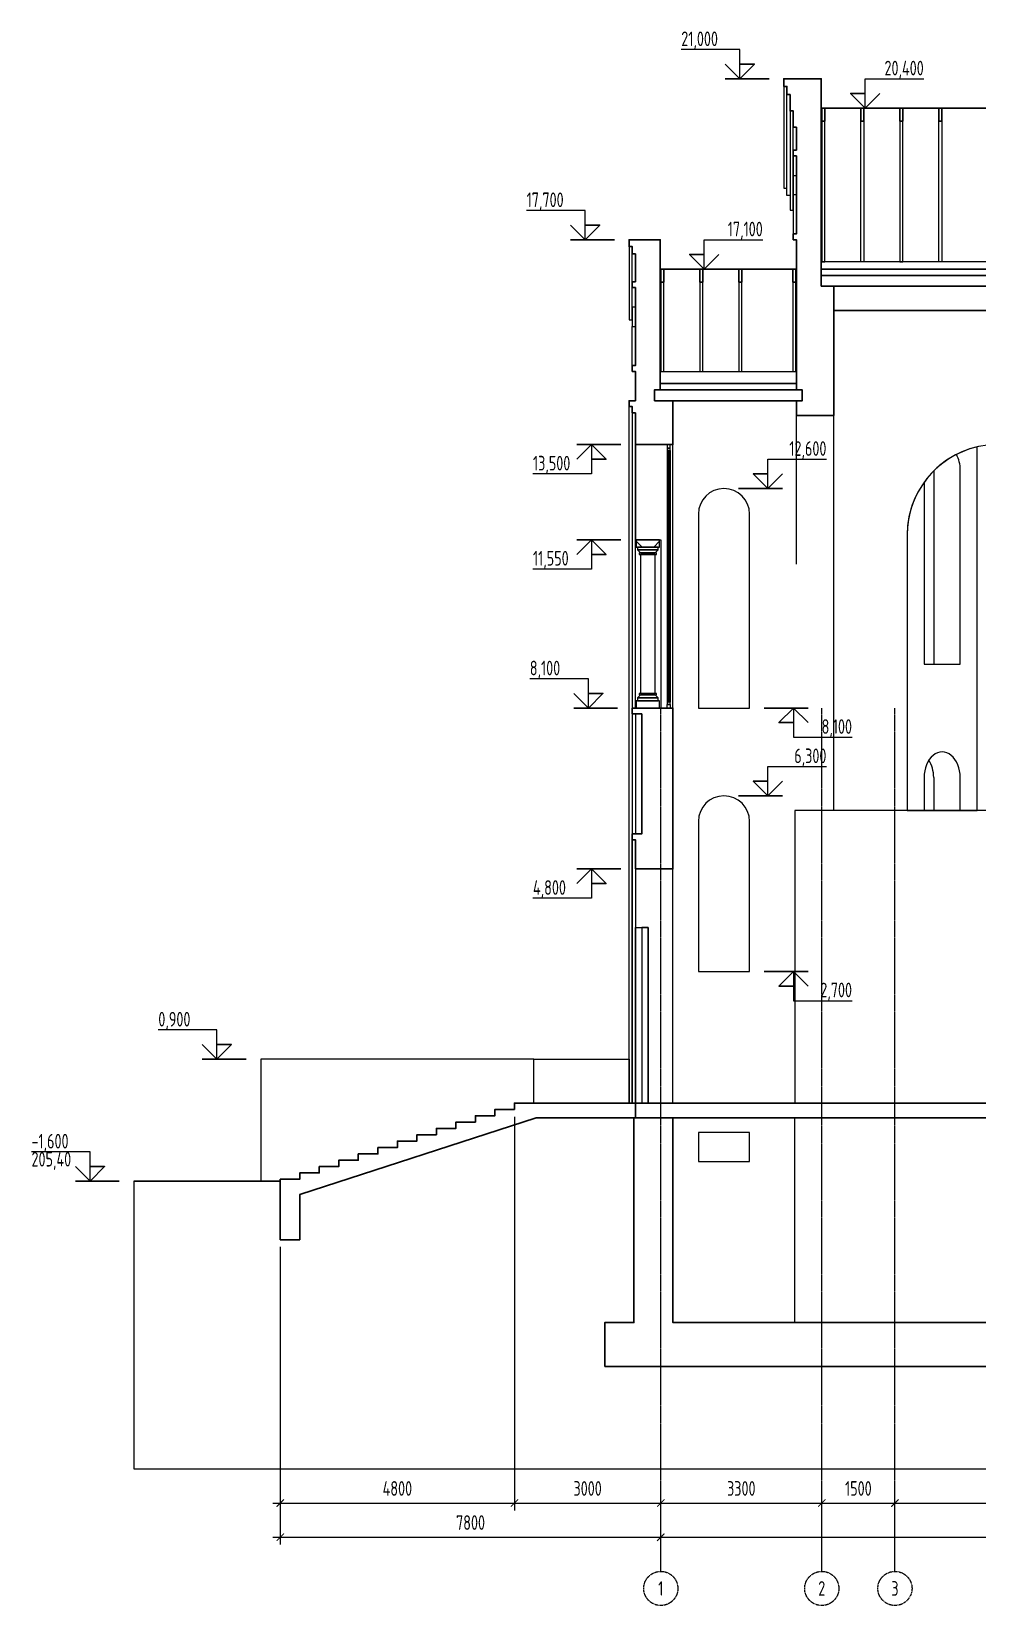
# Model space of a CAD drawing. Header units: millimetres. Extents: x -4890 to 184123, y 36 to 148549.
# Drawn here: x 127110 to 146502, y 55354 to 87624 of the extents above; entities that cross this region are included whole.
import ezdxf

# ---------------------------------------------------------------- set-up
doc = ezdxf.new("R2010")
doc.units = ezdxf.units.MM
doc.linetypes.add('CENTERX2', pattern=[101.6, 63.5, -12.7, 12.7, -12.7])
for name, color, linetype, lineweight in [('axis', 40, 'CENTERX2', 5), ('Dimension', 4, 'Continuous', 5), ('Wall_General', 5, 'Continuous', 30), ('Wall_Satelit', 253, 'Continuous', 5), ('Windows', 250, 'Continuous', 5)]:
    doc.layers.add(name, color=color, linetype=linetype, lineweight=lineweight)
doc.styles.add('OK300', font='isocpeur.ttf', dxfattribs={"width": 0.7, "height": 300})
doc.styles.get("Standard").update_dxf_attribs({"font": 'arial.ttf'})
doc.dimstyles.new('OK100', dxfattribs={"dimtxt": 300, "dimasz": 150, "dimexe": 150, "dimexo": 150, "dimgap": 150, "dimtad": 1, "dimdec": 0, "dimzin": 0, "dimdsep": 46, "dimtxsty": 'OK300', "dimblk": 'ARCHTICK', "dimcen": 150, "dimdle": 150, "dimclrd": 256, "dimclre": 256, "dimclrt": 256, "dimadec": 0, "dimazin": 0, "dimtfac": 1, "dimtdec": 0, "dimtofl": 0, "dimtmove": 0, "dimatfit": 3, "dimldrblk": 'DOT', "dimfxl": 1, "dimtolj": 1, "dimtzin": 0, "dimlwd": -1, "dimlwe": -1, "dimarcsym": 0})
doc.dimstyles.get("Standard").update_dxf_attribs({"dimtxt": 0.18, "dimasz": 0.18, "dimexe": 0.18, "dimexo": 0.0625, "dimgap": 0.09, "dimtad": 0, "dimtih": 1, "dimtoh": 1, "dimdec": 4, "dimzin": 0, "dimdsep": 46, "dimtxsty": 'Standard', "dimcen": 0.09, "dimadec": 0, "dimazin": 0, "dimtfac": 1, "dimtdec": 4, "dimtofl": 0, "dimtmove": 0, "dimatfit": 3, "dimfxl": 1, "dimtolj": 1, "dimtzin": 0, "dimarcsym": 0})

# ---------------------------------------------------------------- blocks, each defined once
blk = doc.blocks.new('_ArchTick')
at = {"color": 0, "linetype": 'ByBlock', "const_width": 0.15}
blk.add_lwpolyline([(-0.5, -0.5), (0.5, 0.5)], dxfattribs=at)
blk = doc.blocks.new('*D169')
at = {"layer": 'Defpoints', "color": 0, "transparency": 16777216}
for p in [(169410, 56754), (140010, 56054), (169410, 56054)]:
    blk.add_point(p, dxfattribs=at)
at = {"layer": 'Dimension', "transparency": 16777216}
for p, q in [((140010, 56204), (140010, 56904)), ((169410, 56204), (169410, 56904)), ((139860, 56754), (169560, 56754))]:
    blk.add_line(p, q, dxfattribs=at)
at = {"layer": 'Dimension', "transparency": 16777216, "xscale": 150, "yscale": 150, "zscale": 150, "rotation": 180}
blk.add_blockref('_ArchTick', (140010, 56754), dxfattribs=at)
at = {"layer": 'Dimension', "transparency": 16777216, "xscale": 150, "yscale": 150, "zscale": 150}
blk.add_blockref('_ArchTick', (169410, 56754), dxfattribs=at)
at = {"layer": 'Dimension', "transparency": 16777216, "insert": (154710, 57054), "char_height": 300, "attachment_point": 5, "style": 'OK300'}
blk.add_mtext('\\A1;29400', dxfattribs=at)
blk = doc.blocks.new('_Dot')
at = {"layer": 'Dimension', "color": 0, "lineweight": -2}
blk.add_line((-0.5, 0), (-1, 0), dxfattribs=at)
at = {"layer": 'Dimension', "color": 0, "const_width": 0.5}
blk.add_lwpolyline([(-0.25, 0, 1), (0.25, 0, 1)], format="xyb", close=True, dxfattribs=at)
blk = doc.blocks.new('*D170')
at = {"layer": 'Defpoints', "color": 0, "transparency": 16777216}
for p in [(143310, 57454), (140010, 56054), (143310, 56054)]:
    blk.add_point(p, dxfattribs=at)
at = {"layer": 'Dimension', "transparency": 16777216}
for p, q in [((139860, 57454), (143460, 57454)), ((140010, 56204), (140010, 57604)), ((143310, 56204), (143310, 57604))]:
    blk.add_line(p, q, dxfattribs=at)
at = {"layer": 'Dimension', "transparency": 16777216, "xscale": 150, "yscale": 150, "zscale": 150, "rotation": 180}
blk.add_blockref('_ArchTick', (140010, 57454), dxfattribs=at)
at = {"layer": 'Dimension', "transparency": 16777216, "xscale": 150, "yscale": 150, "zscale": 150}
blk.add_blockref('_ArchTick', (143310, 57454), dxfattribs=at)
at = {"layer": 'Dimension', "transparency": 16777216, "insert": (141660, 57754), "char_height": 300, "attachment_point": 5, "style": 'OK300'}
blk.add_mtext('\\A1;3300', dxfattribs=at)
blk = doc.blocks.new('*D171')
at = {"layer": 'Defpoints', "color": 0, "transparency": 16777216}
for p in [(149310, 57454), (144810, 56054), (149310, 56054)]:
    blk.add_point(p, dxfattribs=at)
at = {"layer": 'Dimension', "transparency": 16777216}
for p, q in [((144660, 57454), (149460, 57454)), ((144810, 56204), (144810, 57604)), ((149310, 56204), (149310, 57604))]:
    blk.add_line(p, q, dxfattribs=at)
at = {"layer": 'Dimension', "transparency": 16777216, "xscale": 150, "yscale": 150, "zscale": 150, "rotation": 180}
blk.add_blockref('_ArchTick', (144810, 57454), dxfattribs=at)
at = {"layer": 'Dimension', "transparency": 16777216, "xscale": 150, "yscale": 150, "zscale": 150}
blk.add_blockref('_ArchTick', (149310, 57454), dxfattribs=at)
at = {"layer": 'Dimension', "transparency": 16777216, "insert": (147060, 57754), "char_height": 300, "attachment_point": 5, "style": 'OK300'}
blk.add_mtext('\\A1;4500', dxfattribs=at)
blk = doc.blocks.new('*D177')
at = {"layer": 'Defpoints', "color": 0, "transparency": 16777216}
for p in [(144810, 57454), (143310, 56054), (144810, 56054)]:
    blk.add_point(p, dxfattribs=at)
at = {"layer": 'Dimension', "transparency": 16777216}
for p, q in [((143160, 57454), (144960, 57454)), ((143310, 56204), (143310, 57604)), ((144810, 56204), (144810, 57604))]:
    blk.add_line(p, q, dxfattribs=at)
at = {"layer": 'Dimension', "transparency": 16777216, "xscale": 150, "yscale": 150, "zscale": 150, "rotation": 180}
blk.add_blockref('_ArchTick', (143310, 57454), dxfattribs=at)
at = {"layer": 'Dimension', "transparency": 16777216, "xscale": 150, "yscale": 150, "zscale": 150}
blk.add_blockref('_ArchTick', (144810, 57454), dxfattribs=at)
at = {"layer": 'Dimension', "transparency": 16777216, "insert": (144060, 57754), "char_height": 300, "attachment_point": 5, "style": 'OK300'}
blk.add_mtext('\\A1;1500', dxfattribs=at)
blk = doc.blocks.new('*D212')
at = {"layer": 'Defpoints', "color": 0, "transparency": 16777216}
for p in [(132210, 62854), (140010, 56754), (140010, 56054)]:
    blk.add_point(p, dxfattribs=at)
at = {"layer": 'Dimension', "transparency": 16777216}
for p, q in [((132210, 62704), (132210, 56604)), ((140010, 56204), (140010, 56904)), ((132060, 56754), (140160, 56754))]:
    blk.add_line(p, q, dxfattribs=at)
at = {"layer": 'Dimension', "transparency": 16777216, "xscale": 150, "yscale": 150, "zscale": 150, "rotation": 180}
blk.add_blockref('_ArchTick', (132210, 56754), dxfattribs=at)
at = {"layer": 'Dimension', "transparency": 16777216, "xscale": 150, "yscale": 150, "zscale": 150}
blk.add_blockref('_ArchTick', (140010, 56754), dxfattribs=at)
at = {"layer": 'Dimension', "transparency": 16777216, "insert": (136110, 57054), "char_height": 300, "attachment_point": 5, "style": 'OK300'}
blk.add_mtext('\\A1;7800', dxfattribs=at)
blk = doc.blocks.new('*D220')
at = {"layer": 'Defpoints', "color": 0, "transparency": 16777216}
for p in [(137010, 65524), (132210, 62854), (137010, 57454)]:
    blk.add_point(p, dxfattribs=at)
at = {"layer": 'Dimension', "transparency": 16777216}
for p, q in [((137010, 65374), (137010, 57304)), ((132210, 62704), (132210, 57304)), ((132060, 57454), (137160, 57454))]:
    blk.add_line(p, q, dxfattribs=at)
at = {"layer": 'Dimension', "transparency": 16777216, "xscale": 150, "yscale": 150, "zscale": 150, "rotation": 180}
blk.add_blockref('_ArchTick', (132210, 57454), dxfattribs=at)
at = {"layer": 'Dimension', "transparency": 16777216, "xscale": 150, "yscale": 150, "zscale": 150}
blk.add_blockref('_ArchTick', (137010, 57454), dxfattribs=at)
at = {"layer": 'Dimension', "transparency": 16777216, "insert": (134610, 57754), "char_height": 300, "attachment_point": 5, "style": 'OK300'}
blk.add_mtext('\\A1;4800', dxfattribs=at)
blk = doc.blocks.new('*D221')
at = {"layer": 'Defpoints', "color": 0, "transparency": 16777216}
for p in [(137010, 65524), (140010, 57454), (140010, 56054)]:
    blk.add_point(p, dxfattribs=at)
at = {"layer": 'Dimension', "transparency": 16777216}
for p, q in [((137010, 65374), (137010, 57304)), ((136860, 57454), (140160, 57454)), ((140010, 56204), (140010, 57604))]:
    blk.add_line(p, q, dxfattribs=at)
at = {"layer": 'Dimension', "transparency": 16777216, "xscale": 150, "yscale": 150, "zscale": 150, "rotation": 180}
blk.add_blockref('_ArchTick', (137010, 57454), dxfattribs=at)
at = {"layer": 'Dimension', "transparency": 16777216, "xscale": 150, "yscale": 150, "zscale": 150}
blk.add_blockref('_ArchTick', (140010, 57454), dxfattribs=at)
at = {"layer": 'Dimension', "transparency": 16777216, "insert": (138510, 57754), "char_height": 300, "attachment_point": 5, "style": 'OK300'}
blk.add_mtext('\\A1;3000', dxfattribs=at)

msp = doc.modelspace()

# ---------------------------------------------------------------- linework, layer by layer
at = {"layer": 'axis', "ltscale": 0.5}
for points in [[(140009.7, 56053.7), (140009.7, 73753.7)], [(143309.7, 56053.7), (143309.7, 73753.7)], [(144809.7, 56053.7), (144809.7, 73753.7)]]:
    msp.add_lwpolyline(points, dxfattribs=at)
at = {"layer": 'axis', "color": 18, "true_color": 0x000000}
for centre in [(140009.7, 55703.7), (143309.7, 55703.7), (144809.7, 55703.7)]:
    msp.add_circle(centre, 350, dxfattribs=at)
at = {"layer": 'Defpoints'}
msp.add_lwpolyline([(129209.7, 64053.7), (129209.7, 58153.7), (181409.7, 58153.7), (181409.7, 63653.7)], dxfattribs=at)
at = {"layer": 'Dimension'}
for points in [[(141629.7, 86653.7), (141629.7, 87253.7), (140429.7, 87253.7)], [(144199.7, 86053.7), (144199.7, 86653.7), (145399.7, 86653.7)], [(138459.7, 83353.7), (138459.7, 83953.7), (137259.7, 83953.7)], [(138589.7, 79153.7), (138589.7, 78553.7), (137389.7, 78553.7)], [(142204.7, 78253.7), (142204.7, 78853.7), (143404.7, 78853.7)], [(138589.7, 77203.7), (138589.7, 76603.7), (137389.7, 76603.7)], [(138524.7, 73753.7), (138524.7, 74353.7), (137324.7, 74353.7)], [(142729.7, 73753.7), (142729.7, 73153.7), (143929.7, 73153.7)], [(142204.7, 71953.7), (142204.7, 72553.7), (143404.7, 72553.7)], [(138589.7, 70453.7), (138589.7, 69853.7), (137389.7, 69853.7)], [(142729.7, 68353.7), (142729.7, 67753.7), (143929.7, 67753.7)], [(130909.7, 66553.7), (130909.7, 67153.7), (129709.7, 67153.7)], [(128309.7, 64053.7), (128309.7, 64653.7), (127109.7, 64653.7)]]:
    msp.add_lwpolyline(points, dxfattribs=at)
at = {"layer": 'Dimension', "lineweight": 30}
for points in [[(141629.7, 86953.7), (141929.7, 86953.7), (141629.7, 86653.7), (141329.7, 86953.7)], [(142229.7, 86653.7), (141329.7, 86653.7)], [(144199.7, 86353.7), (143899.7, 86353.7), (144199.7, 86053.7), (144499.7, 86353.7)], [(143599.7, 86053.7), (144499.7, 86053.7)], [(138459.7, 83653.7), (138759.7, 83653.7), (138459.7, 83353.7), (138159.7, 83653.7)], [(139059.7, 83353.7), (138159.7, 83353.7)], [(138589.7, 78853.7), (138889.7, 78853.7), (138589.7, 79153.7), (138289.7, 78853.7)], [(139189.7, 79153.7), (138289.7, 79153.7)], [(142204.7, 78553.7), (141904.7, 78553.7), (142204.7, 78253.7), (142504.7, 78553.7)], [(141604.7, 78253.7), (142504.7, 78253.7)], [(138589.7, 76903.7), (138889.7, 76903.7), (138589.7, 77203.7), (138289.7, 76903.7)], [(139189.7, 77203.7), (138289.7, 77203.7)], [(138524.7, 74053.7), (138824.7, 74053.7), (138524.7, 73753.7), (138224.7, 74053.7)], [(139124.7, 73753.7), (138224.7, 73753.7)], [(142129.7, 73753.7), (143029.7, 73753.7)], [(142729.7, 73453.7), (142429.7, 73453.7), (142729.7, 73753.7), (143029.7, 73453.7)], [(142204.7, 72253.7), (141904.7, 72253.7), (142204.7, 71953.7), (142504.7, 72253.7)], [(141604.7, 71953.7), (142504.7, 71953.7)], [(138589.7, 70153.7), (138889.7, 70153.7), (138589.7, 70453.7), (138289.7, 70153.7)], [(139189.7, 70453.7), (138289.7, 70453.7)], [(142129.7, 68353.7), (143029.7, 68353.7)], [(142729.7, 68053.7), (142429.7, 68053.7), (142729.7, 68353.7), (143029.7, 68053.7)], [(130909.7, 66853.7), (131209.7, 66853.7), (130909.7, 66553.7), (130609.7, 66853.7)], [(131509.7, 66553.7), (130609.7, 66553.7)], [(128309.7, 64353.7), (128609.7, 64353.7), (128309.7, 64053.7), (128009.7, 64353.7)], [(128909.7, 64053.7), (128009.7, 64053.7)]]:
    msp.add_lwpolyline(points, dxfattribs=at)
at = {"layer": 'Dimension', "elevation": 0}
msp.add_lwpolyline([(140899.7, 82753.7), (140899.7, 83353.7), (142099.7, 83353.7)], dxfattribs=at)
at = {"layer": 'Dimension', "lineweight": 30, "elevation": 0}
for points in [[(140899.7, 83053.7), (140599.7, 83053.7), (140899.7, 82753.7), (141199.7, 83053.7)], [(140299.7, 82753.7), (141199.7, 82753.7)]]:
    msp.add_lwpolyline(points, dxfattribs=at)
at = {"layer": 'Wall_General'}
for points in [[(142789.7, 80053.7), (142789.7, 79753.7), (143559.7, 79753.7), (143559.7, 82403.7), (143299.7, 82403.7), (143299.7, 86653.7), (142529.7, 86653.7), (142529.7, 86497.3), (142594.7, 86497.3), (142594.7, 86329.7), (142659.7, 86329.7), (142659.7, 85994.5), (142724.7, 85994.5), (142724.7, 85659.3), (142789.7, 85659.3), (142789.7, 85193.7), (142724.7, 85193.7), (142724.7, 85073.7), (142789.7, 85073.7), (142789.7, 83473.7), (142724.7, 83473.7), (142724.7, 83353.7), (142789.7, 83353.7), (142789.7, 80273.7), (142909.7, 80273.7), (142909.7, 80053.7)], [(143309.7, 85785.6), (143369.7, 85785.6), (143369.7, 86053.7), (143309.7, 86053.7)], [(144109.7, 85785.6), (144169.7, 85785.6), (144169.7, 86053.7), (144109.7, 86053.7)], [(144909.7, 85785.6), (144969.7, 85785.6), (144969.7, 86053.7), (144909.7, 86053.7)], [(145709.7, 85785.6), (145769.7, 85785.6), (145769.7, 86053.7), (145709.7, 86053.7)], [(139879.7, 80053.7), (139879.7, 80273.7), (139999.7, 80273.7), (139999.7, 83353.7), (139359.7, 83353.7), (139359.7, 83213.7), (139424.7, 83213.7), (139424.7, 83063.7), (139489.7, 83063.7), (139489.7, 82493.7), (139424.7, 82493.7), (139424.7, 82373.7), (139489.7, 82373.7), (139489.7, 80773.7), (139424.7, 80773.7), (139424.7, 80653.7), (139489.7, 80653.7), (139489.7, 80053.7), (139359.7, 80053.7), (139359.7, 79933.7), (139424.7, 79933.7), (139424.7, 79803.7), (139489.7, 79803.7), (139489.7, 79153.7), (140259.7, 79153.7), (140259.7, 80053.7)], [(140009.7, 82485.6), (140069.7, 82485.6), (140069.7, 82753.7), (140009.7, 82753.7)], [(140809.7, 82485.6), (140869.7, 82485.6), (140869.7, 82753.7), (140809.7, 82753.7)], [(141609.7, 82485.6), (141669.7, 82485.6), (141669.7, 82753.7), (141609.7, 82753.7)], [(142719.7, 82485.6), (142779.7, 82485.6), (142779.7, 82753.7), (142719.7, 82753.7)], [(143299.7, 82623.7), (143299.7, 82753.7), (148959.7, 82753.7), (148959.7, 82623.7)], [(143299.7, 82403.7), (148959.7, 82403.7), (148959.7, 82623.7), (143299.7, 82623.7)], [(143559.7, 81903.7), (148759.7, 81903.7), (148759.7, 82203.7), (148789.7, 82203.7), (148789.7, 82403.7), (143559.7, 82403.7)], [(139999.7, 80273.7), (142789.7, 80273.7), (142789.7, 80403.7), (139999.7, 80403.7)], [(139879.7, 80053.7), (142909.7, 80053.7), (142909.7, 80273.7), (139879.7, 80273.7)], [(139489.7, 70453.7), (140259.7, 70453.7), (140259.7, 73753.7), (139424.7, 73753.7), (139424.7, 73633.7), (139619.7, 73633.7), (139619.7, 71173.7), (139424.7, 71173.7), (139424.7, 71053.7), (139489.7, 71053.7)], [(132209.7, 64093.7), (132209.7, 62853.7), (132609.7, 62853.7), (132609.7, 63778.3), (137457.2, 65353.7), (139489.7, 65353.7), (139489.7, 65653.7), (137009.7, 65653.7), (137009.7, 65523.7), (136609.7, 65523.7), (136609.7, 65393.7), (136209.7, 65393.7), (136209.7, 65263.7), (135809.7, 65263.7), (135809.7, 65133.7), (135409.7, 65133.7), (135409.7, 65003.7), (135009.7, 65003.7), (135009.7, 64873.7), (134609.7, 64873.7), (134609.7, 64743.7), (134209.7, 64743.7), (134209.7, 64613.7), (133809.7, 64613.7), (133809.7, 64483.7), (133409.7, 64483.7), (133409.7, 64353.7), (133009.7, 64353.7), (133009.7, 64223.7), (132609.7, 64223.7), (132609.7, 64093.7)], [(139489.7, 65353.7), (169929.7, 65353.7), (169929.7, 65653.7), (139489.7, 65653.7)], [(138859.7, 60253.7), (138859.7, 61153.7), (139459.7, 61153.7), (139459.7, 65353.7), (140259.7, 65353.7), (140259.7, 61153.7), (148759.7, 61153.7), (148759.7, 65353.7), (149559.7, 65353.7), (149559.7, 61153.7), (159859.7, 61153.7), (159859.7, 65353.7), (160659.7, 65353.7), (160659.7, 61153.7), (169159.7, 61153.7), (169159.7, 65353.7), (169959.7, 65353.7), (169959.7, 61153.7), (170559.7, 61153.7), (170559.7, 60253.7)]]:
    msp.add_lwpolyline(points, close=True, dxfattribs=at)
for points in [[(143299.7, 86053.7), (148789.7, 86053.7)], [(139999.7, 82753.7), (142789.7, 82753.7)], [(132209.7, 64053.7), (129209.7, 64053.7)]]:
    msp.add_lwpolyline(points, dxfattribs=at)
at = {"layer": 'Wall_Satelit'}
msp.add_line((142789.7, 76703.7), (142789.7, 79753.7), dxfattribs=at)
for points in [[(142529.7, 84413.7), (142594.7, 84413.7), (142594.7, 86497.3), (142529.7, 86497.3)], [(142594.7, 86329.7), (142659.7, 86329.7), (142659.7, 84263.7), (142594.7, 84263.7)], [(142659.7, 83963.7), (142724.7, 83963.7), (142724.7, 85994.5), (142659.7, 85994.5)], [(143309.7, 82903.7), (143369.7, 82903.7), (143369.7, 85785.6), (143309.7, 85785.6)], [(144109.7, 85785.6), (144169.7, 85785.6), (144169.7, 82903.7), (144109.7, 82903.7)], [(144909.7, 82903.7), (144969.7, 82903.7), (144969.7, 85785.6), (144909.7, 85785.6)], [(145709.7, 85785.6), (145769.7, 85785.6), (145769.7, 82903.7), (145709.7, 82903.7)], [(142724.7, 83473.7), (142789.7, 83473.7), (142789.7, 85073.7), (142724.7, 85073.7)], [(142724.7, 84673.7), (142789.7, 84673.7), (142789.7, 84273.7), (142724.7, 84273.7)], [(139359.7, 81713.7), (139424.7, 81713.7), (139424.7, 83213.7), (139359.7, 83213.7)], [(143299.7, 82753.7), (148789.7, 82753.7), (148789.7, 82903.7), (143299.7, 82903.7)], [(139424.7, 82373.7), (139489.7, 82373.7), (139489.7, 81973.7), (139424.7, 81973.7)], [(140069.7, 82485.6), (140009.7, 82485.6), (140009.7, 80653.7), (140069.7, 80653.7)], [(140869.7, 82485.6), (140809.7, 82485.6), (140809.7, 80653.7), (140869.7, 80653.7)], [(141669.7, 82485.6), (141609.7, 82485.6), (141609.7, 80653.7), (141669.7, 80653.7)], [(142779.7, 82485.6), (142719.7, 82485.6), (142719.7, 80653.7), (142779.7, 80653.7)], [(139489.7, 81973.7), (139424.7, 81973.7), (139424.7, 81573.7), (139489.7, 81573.7)], [(139424.7, 81573.7), (139489.7, 81573.7), (139489.7, 80773.7), (139424.7, 80773.7)], [(139999.7, 80653.7), (142789.7, 80653.7), (142789.7, 80403.7), (139999.7, 80403.7)], [(139424.7, 65653.7), (139359.7, 65653.7), (139359.7, 79933.7), (139424.7, 79933.7)], [(139424.7, 73753.7), (139489.7, 73753.7), (139489.7, 79803.7), (139424.7, 79803.7)], [(139489.7, 79153.7), (139489.7, 77203.7), (140009.7, 77203.7), (140009.7, 73753.7), (140259.7, 73753.7), (140259.7, 79153.7)], [(139504.7, 77203.7), (139504.7, 77173.7), (139624.7, 77053.7), (139864.7, 77053.7), (139984.7, 77173.7), (139984.7, 77203.7)], [(139504.7, 77173.7), (139504.7, 77053.7), (139624.7, 77053.7)], [(139864.7, 77053.7), (139984.7, 77053.7), (139984.7, 77173.7)], [(139534.7, 76993.7), (139954.7, 76993.7), (139954.7, 77053.7), (139534.7, 77053.7)], [(139534.7, 76993.7), (139594.7, 76933.7), (139894.7, 76933.7), (139954.7, 76993.7)], [(139564.7, 76903.7), (139924.7, 76903.7), (139924.7, 76933.7), (139564.7, 76933.7)], [(139594.7, 74053.7), (139894.7, 74053.7), (139894.7, 76903.7), (139594.7, 76903.7)], [(139504.7, 73753.7), (139984.7, 73753.7), (139984.7, 73903.7), (139504.7, 73903.7)], [(139594.7, 74023.7), (139534.7, 73963.7), (139954.7, 73963.7), (139894.7, 74023.7)], [(139534.7, 73903.7), (139954.7, 73903.7), (139954.7, 73963.7), (139534.7, 73963.7)], [(139564.7, 74023.7), (139924.7, 74023.7), (139924.7, 74053.7), (139564.7, 74053.7)], [(139489.7, 71173.7), (139619.7, 71173.7), (139619.7, 73633.7), (139489.7, 73633.7)], [(142759.7, 65653.7), (148609.7, 65653.7), (148609.7, 71653.7), (142759.7, 71653.7)], [(139424.7, 71053.7), (139489.7, 71053.7), (139489.7, 65653.7), (139424.7, 65653.7)], [(139489.7, 70453.7), (139489.7, 69253.7), (139749.7, 69253.7), (139749.7, 65653.7), (140259.7, 65653.7), (140259.7, 70453.7)], [(139489.7, 69253.7), (139619.7, 69253.7), (139619.7, 65653.7), (139489.7, 65653.7)], [(139619.7, 65653.7), (139749.7, 65653.7), (139749.7, 69253.7), (139619.7, 69253.7)], [(131809.7, 66553.7), (131809.7, 66553.7), (131809.7, 64053.7), (132209.7, 64053.7), (132209.7, 64093.7), (132609.7, 64093.7), (132609.7, 64223.7), (133009.7, 64223.7), (133009.7, 64353.7), (133409.7, 64353.7), (133409.7, 64483.7), (133809.7, 64483.7), (133809.7, 64613.7), (134209.7, 64613.7), (134209.7, 64743.7), (134609.7, 64743.7), (134609.7, 64873.7), (135009.7, 64873.7), (135009.7, 65003.7), (135409.7, 65003.7), (135409.7, 65133.7), (135809.7, 65133.7), (135809.7, 65263.7), (136209.7, 65263.7), (136209.7, 65393.7), (136609.7, 65393.7), (136609.7, 65523.7), (137009.7, 65523.7), (137009.7, 65653.7), (137409.7, 65653.7), (137409.7, 66553.7)], [(137409.7, 66553.7), (139359.7, 66553.7), (139359.7, 65653.7), (137409.7, 65653.7)], [(140259.7, 61153.7), (142759.7, 61153.7), (142759.7, 65353.7), (140259.7, 65353.7)], [(140779.7, 64453.7), (141829.7, 64453.7), (141829.7, 65053.7), (140779.7, 65053.7)]]:
    msp.add_lwpolyline(points, close=True, dxfattribs=at)
msp.add_lwpolyline([(148759.7, 77338.7, 0.9905936), (145059.7, 77303.7), (145059.7, 71653.7), (143559.7, 71653.7), (143559.7, 81903.7), (149559.7, 81903.7)], format="xyb", dxfattribs=at)
for points in [[(145059.7, 71653.7), (146495, 71653.7), (146495, 79106.7, 0.3494538), (145059.7, 77303.7), (145059.7, 71653.7)], [(140779.7, 73753.7), (141829.7, 73753.7), (141829.7, 77728.7, 1), (140779.7, 77728.7)], [(140779.7, 68353.7), (141829.7, 68353.7), (141829.7, 71428.7, 1), (140779.7, 71428.7)]]:
    msp.add_lwpolyline(points, format="xyb", close=True, dxfattribs=at)
for points in [[(145406.1, 78381.6), (145406.1, 74653.7), (146148.6, 74653.7), (146148.6, 78628.7)], [(145604.1, 78614.5), (145604.1, 74653.7)], [(145406.1, 72328.7), (145406.1, 71653.7), (146148.6, 71653.7), (146148.6, 72328.7)], [(145604.1, 72328.7), (145604.1, 71653.7)]]:
    msp.add_lwpolyline(points, dxfattribs=at)
for centre, end_param in [((145777.4, 78628.7), 2.2343842), ((145777.4, 72328.7), 4.712389), ((145232.9, 72328.7), 2.3183838)]:
    msp.add_ellipse(centre, major_axis=(0, -525), ratio=0.7071094, start_param=1.5707963, end_param=end_param, dxfattribs=at)
at = {"layer": 'Windows'}
for points in [[(140199.7, 79083.7), (140199.7, 79153.7), (140139.7, 79153.7), (140139.7, 79083.7)], [(140139.7, 79083.7), (140139.7, 73823.7), (140149.7, 73823.7), (140149.7, 79083.7)], [(140199.7, 79033.7), (140199.7, 79083.7), (140149.7, 79083.7), (140149.7, 79033.7)], [(140159.7, 73873.7), (140159.7, 79033.7), (140149.7, 79033.7), (140149.7, 73873.7)], [(140189.7, 73873.7), (140189.7, 79033.7), (140199.7, 79033.7), (140199.7, 73873.7)], [(140199.7, 73823.7), (140199.7, 73753.7), (140139.7, 73753.7), (140139.7, 73823.7)], [(140199.7, 73823.7), (140199.7, 73873.7), (140149.7, 73873.7), (140149.7, 73823.7)]]:
    msp.add_lwpolyline(points, close=True, dxfattribs=at)

# ---------------------------------------------------------------- texts
at = {"layer": 'axis', "color": 18, "true_color": 0x000000, "char_height": 300, "attachment_point": 5, "style": 'OK300'}
for s, insert in [('1', (140009.7, 55703.7)), ('2', (143309.7, 55703.7)), ('3', (144809.7, 55703.7))]:
    msp.add_mtext(s, dxfattribs=dict(at, insert=insert))
at = {"layer": 'Dimension', "char_height": 300, "style": 'OK300'}
for s, insert, attachment_point in [('21,000', (140429.7, 87253.7), 7), ('20,400', (145399.7, 86653.7), 9), ('17,700', (137259.7, 83953.7), 7), ('17,100', (142099.7, 83353.7), 9), ('12,600', (143404.7, 78853.7), 9), ('13,500', (137389.7, 78553.7), 7), ('11,550', (137389.7, 76603.7), 7), ('8,100', (137324.7, 74353.7), 7), ('8,100', (143929.7, 73153.7), 9), ('6,300', (143404.7, 72553.7), 9), ('4,800', (137389.7, 69853.7), 7), ('2,700', (143929.7, 67753.7), 9), ('0,900', (129709.7, 67153.7), 7), ('-1,600', (127109.7, 64653.7), 7), ('205,40', (127109.7, 64653.7), 1)]:
    msp.add_mtext(s, dxfattribs=dict(at, insert=insert, attachment_point=attachment_point))

# ---------------------------------------------------------------- dimensions: what is measured, and where the dimension line sits
at = {"layer": 'Dimension'}
for base, p1, p2, dimstyle, override, picture, middle in [((137009.7, 57453.7), (132209.7, 62853.7), (137009.7, 65523.7), 'Standard', {"dimtxt": 300, "dimasz": 150, "dimexe": 150, "dimexo": 150, "dimgap": 150, "dimtad": 1, "dimtih": 0, "dimtoh": 0, "dimdec": 0, "dimtxsty": 'OK300', "dimblk": 'ArchTick', "dimcen": 150, "dimdle": 150, "dimclrd": 256, "dimclre": 256, "dimclrt": 256, "dimtdec": 0, "dimatfit": 3, "dimldrblk": 'Dot', "dimlwd": 65535, "dimlwe": 65535}, '*D220', (134609.7, 57753.7)), ((140009.7, 57453.7), (137009.7, 65523.7), (140009.7, 56053.7), 'Standard', {"dimtxt": 300, "dimasz": 150, "dimexe": 150, "dimexo": 150, "dimgap": 150, "dimtad": 1, "dimtih": 0, "dimtoh": 0, "dimdec": 0, "dimtxsty": 'OK300', "dimblk": 'ArchTick', "dimcen": 150, "dimdle": 150, "dimclrd": 256, "dimclre": 256, "dimclrt": 256, "dimtdec": 0, "dimatfit": 3, "dimldrblk": 'Dot', "dimlwd": 65535, "dimlwe": 65535}, '*D221', (138509.7, 57753.7)), ((140009.7, 56753.7), (132209.7, 62853.7), (140009.7, 56053.7), 'Standard', {"dimtxt": 300, "dimasz": 150, "dimexe": 150, "dimexo": 150, "dimgap": 150, "dimtad": 1, "dimtih": 0, "dimtoh": 0, "dimdec": 0, "dimtxsty": 'OK300', "dimblk": 'ArchTick', "dimcen": 150, "dimdle": 150, "dimclrd": 256, "dimclre": 256, "dimclrt": 256, "dimtdec": 0, "dimatfit": 3, "dimldrblk": 'Dot', "dimlwd": 65535, "dimlwe": 65535}, '*D212', (136109.7, 57053.7)), ((149309.7, 57453.7), (144809.7, 56053.7), (149309.7, 56053.7), 'OK100', {"dimtmove": 1}, '*D171', (147059.7, 57753.7))]:
    dim = msp.add_linear_dim(base=base, p1=p1, p2=p2, dimstyle=dimstyle, override=override, dxfattribs=at)
    dim.commit()
    dim.dimension.update_dxf_attribs({"geometry": picture, "text_midpoint": middle})
for base, p1, p2, picture, middle in [((143309.7, 57453.7), (140009.7, 56053.7), (143309.7, 56053.7), '*D170', (141659.7, 57753.7)), ((144809.7, 57453.7), (143309.7, 56053.7), (144809.7, 56053.7), '*D177', (144059.7, 57753.7)), ((169409.7, 56753.7), (140009.7, 56053.7), (169409.7, 56053.7), '*D169', (154709.7, 57053.7))]:
    dim = msp.add_linear_dim(base=base, p1=p1, p2=p2, dimstyle='OK100', dxfattribs=at)
    dim.commit()
    dim.dimension.update_dxf_attribs({"geometry": picture, "text_midpoint": middle})

doc.saveas('drawing.dxf')
